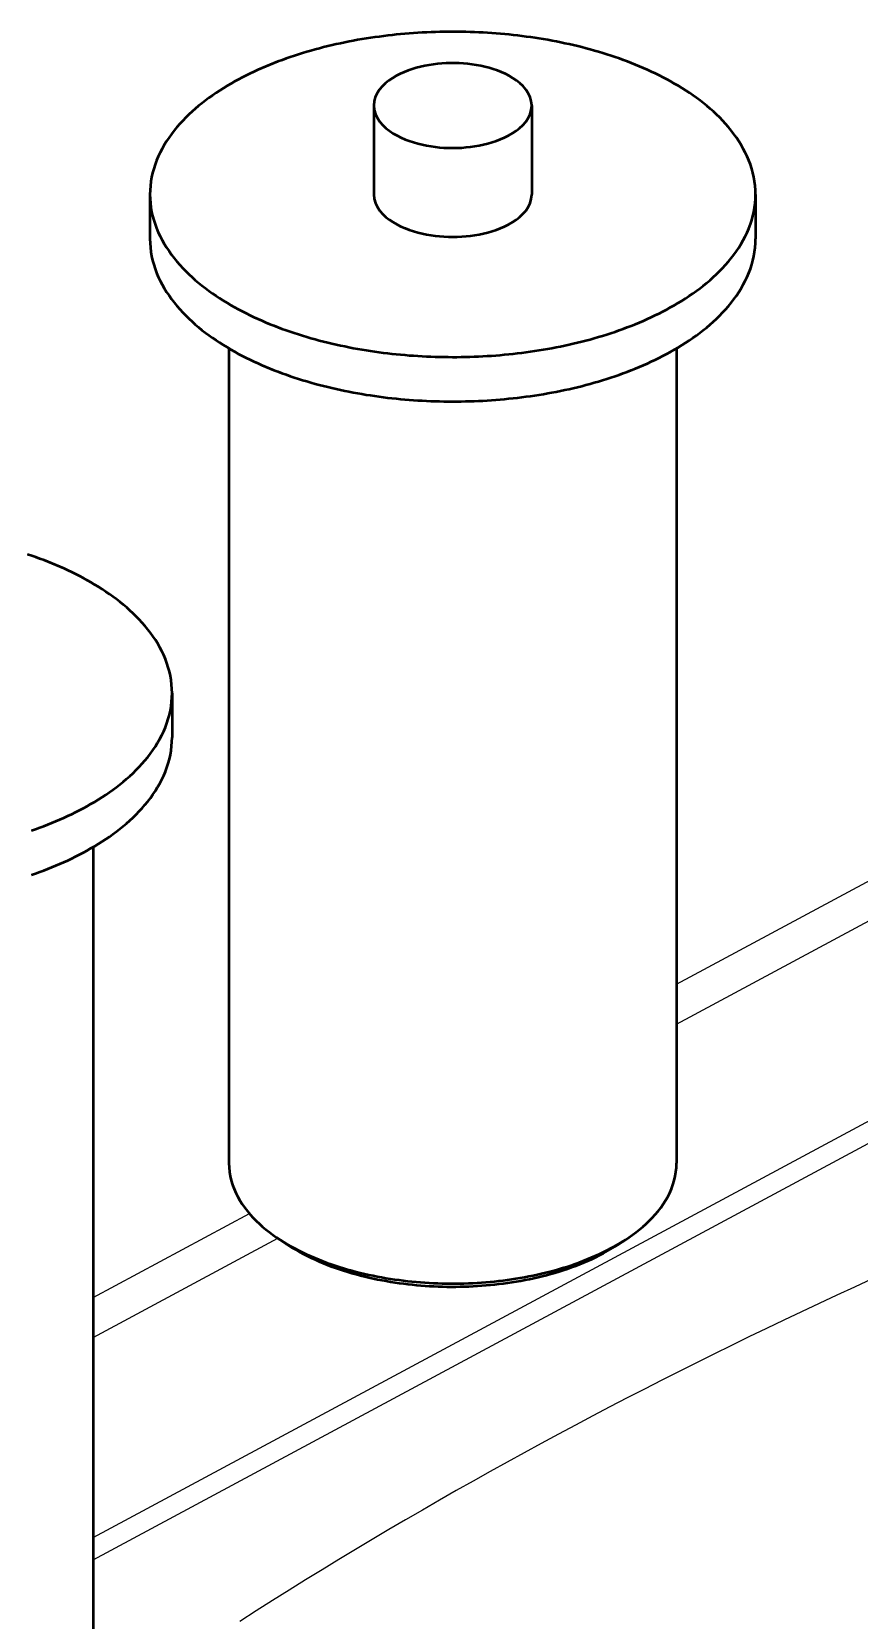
# Model space of a CAD drawing. Header units: millimetres. Extents: x 0 to 841, y 0 to 594.
# Drawn here: x 217.8 to 240.72, y 374.34 to 418.32 of the extents above; entities that cross this region are included whole.
import ezdxf

# ---------------------------------------------------------------- set-up
doc = ezdxf.new("R2010")
doc.units = ezdxf.units.MM
doc.layers.add('FINA', color=7, linetype='CONTINUOUS', lineweight=25)
doc.layers.add('VIS', color=7, linetype='CONTINUOUS', lineweight=50)

msp = doc.modelspace()

# ---------------------------------------------------------------- linework, layer by layer
at = {"layer": 'FINA'}
for points in [[(237.845, 413.815), (237.842, 413.936), (237.833, 414.056), (237.818, 414.175), (237.797, 414.294), (237.771, 414.411), (237.739, 414.527), (237.702, 414.642), (237.66, 414.755), (237.613, 414.866), (237.562, 414.975), (237.506, 415.081), (237.447, 415.186), (237.383, 415.288), (237.316, 415.388), (237.246, 415.486), (237.173, 415.581), (237.096, 415.674), (237.017, 415.765), (236.936, 415.854), (236.852, 415.94), (236.766, 416.024), (236.678, 416.106), (236.588, 416.186), (236.496, 416.264), (236.402, 416.34), (236.307, 416.414), (236.21, 416.486), (236.113, 416.556), (236.013, 416.624), (235.913, 416.69), (235.811, 416.755), (235.708, 416.817), (235.605, 416.878), (235.5, 416.938), (235.394, 416.996), (235.288, 417.052), (235.181, 417.107), (235.073, 417.16), (234.964, 417.212), (234.855, 417.262), (234.745, 417.311), (234.634, 417.358), (234.523, 417.404), (234.411, 417.449), (234.299, 417.492), (234.186, 417.534), (234.073, 417.575), (233.959, 417.614), (233.845, 417.653), (233.73, 417.69), (233.615, 417.726), (233.5, 417.76), (233.384, 417.794), (233.268, 417.826), (233.152, 417.857), (233.035, 417.888), (232.919, 417.917), (232.802, 417.944), (232.684, 417.971), (232.567, 417.997), (232.449, 418.022), (232.331, 418.045), (232.212, 418.068), (232.094, 418.09), (231.975, 418.11), (231.857, 418.13), (231.738, 418.148), (231.619, 418.166), (231.499, 418.182), (231.38, 418.198), (231.26, 418.213), (231.141, 418.226), (231.021, 418.239), (230.901, 418.251), (230.781, 418.261), (230.661, 418.271), (230.541, 418.28), (230.421, 418.288), (230.301, 418.295), (230.181, 418.301), (230.06, 418.306), (229.94, 418.31), (229.82, 418.313), (229.699, 418.316), (229.579, 418.317), (229.459, 418.318), (229.338, 418.317), (229.218, 418.316), (229.098, 418.313), (228.977, 418.31), (228.857, 418.306), (228.737, 418.301), (228.616, 418.295), (228.496, 418.288), (228.376, 418.28), (228.256, 418.271), (228.136, 418.261), (228.016, 418.251), (227.896, 418.239), (227.777, 418.226), (227.657, 418.213), (227.537, 418.198), (227.418, 418.182), (227.299, 418.166), (227.18, 418.148), (227.061, 418.13), (226.942, 418.11), (226.823, 418.09), (226.705, 418.068), (226.587, 418.045), (226.469, 418.022), (226.351, 417.997), (226.233, 417.971), (226.116, 417.944), (225.999, 417.917), (225.882, 417.888), (225.765, 417.857), (225.649, 417.826), (225.533, 417.794), (225.417, 417.76), (225.302, 417.726), (225.187, 417.69), (225.073, 417.653), (224.959, 417.614), (224.845, 417.575), (224.732, 417.534), (224.619, 417.492), (224.507, 417.449), (224.395, 417.404), (224.283, 417.358), (224.173, 417.311), (224.063, 417.262), (223.953, 417.212), (223.845, 417.16), (223.737, 417.107), (223.629, 417.052), (223.523, 416.996), (223.417, 416.938), (223.313, 416.878), (223.209, 416.817), (223.106, 416.755), (223.005, 416.69), (222.904, 416.624), (222.805, 416.556), (222.707, 416.486), (222.61, 416.414), (222.515, 416.34), (222.422, 416.264), (222.33, 416.186), (222.24, 416.106), (222.152, 416.024), (222.066, 415.94), (221.982, 415.854), (221.9, 415.765), (221.821, 415.674), (221.745, 415.581), (221.671, 415.486), (221.601, 415.388), (221.534, 415.288), (221.471, 415.186), (221.411, 415.081), (221.356, 414.975), (221.304, 414.866), (221.257, 414.755), (221.215, 414.642), (221.178, 414.527), (221.147, 414.411), (221.12, 414.294), (221.1, 414.175), (221.085, 414.056), (221.076, 413.936), (221.073, 413.815)], [(231.646, 416.276), (231.635, 416.395), (231.602, 416.511), (231.551, 416.619), (231.485, 416.719), (231.407, 416.81), (231.32, 416.893), (231.226, 416.968), (231.127, 417.036), (231.024, 417.097), (230.917, 417.152), (230.807, 417.201), (230.696, 417.245), (230.582, 417.284), (230.467, 417.318), (230.351, 417.348), (230.234, 417.374), (230.116, 417.396), (229.997, 417.414), (229.878, 417.429), (229.759, 417.44), (229.639, 417.447), (229.519, 417.45), (229.399, 417.45), (229.279, 417.447), (229.159, 417.44), (229.039, 417.429), (228.92, 417.414), (228.801, 417.396), (228.683, 417.374), (228.566, 417.348), (228.45, 417.318), (228.335, 417.284), (228.222, 417.245), (228.11, 417.201), (228, 417.152), (227.894, 417.097), (227.79, 417.036), (227.691, 416.968), (227.597, 416.893), (227.511, 416.81), (227.433, 416.719), (227.366, 416.619), (227.315, 416.511), (227.282, 416.395), (227.271, 416.276)], [(227.271, 416.276), (227.283, 416.154), (227.317, 416.036), (227.371, 415.926), (227.44, 415.824), (227.52, 415.732), (227.61, 415.648), (227.707, 415.572), (227.81, 415.504), (227.916, 415.443), (228.026, 415.388), (228.139, 415.339), (228.254, 415.296), (228.37, 415.257), (228.488, 415.223), (228.608, 415.194), (228.728, 415.169), (228.849, 415.148), (228.971, 415.131), (229.093, 415.118), (229.216, 415.109), (229.338, 415.103), (229.461, 415.102), (229.584, 415.104), (229.707, 415.109), (229.829, 415.119), (229.951, 415.132), (230.073, 415.149), (230.194, 415.17), (230.314, 415.195), (230.434, 415.225), (230.552, 415.259), (230.668, 415.298), (230.783, 415.341), (230.896, 415.391), (231.006, 415.446)], [(227.271, 416.276), (227.271, 413.815)], [(231.006, 415.446), (231.112, 415.507), (231.213, 415.575), (231.31, 415.65), (231.399, 415.734), (231.479, 415.826), (231.547, 415.927), (231.601, 416.037), (231.635, 416.155), (231.646, 416.276)], [(231.646, 416.276), (231.646, 413.815)], [(221.073, 413.815), (221.076, 413.695), (221.085, 413.575), (221.1, 413.456), (221.12, 413.337), (221.147, 413.22), (221.178, 413.104), (221.215, 412.989), (221.257, 412.876), (221.304, 412.765), (221.355, 412.657), (221.411, 412.55), (221.47, 412.445), (221.534, 412.343), (221.601, 412.243), (221.671, 412.145), (221.744, 412.05), (221.821, 411.957), (221.9, 411.866), (221.981, 411.777), (222.065, 411.691), (222.151, 411.607), (222.239, 411.525), (222.329, 411.445), (222.421, 411.367), (222.514, 411.292), (222.609, 411.218), (222.706, 411.146), (222.804, 411.076), (222.903, 411.008), (223.003, 410.942), (223.105, 410.877), (223.208, 410.814), (223.311, 410.753), (223.416, 410.694), (223.521, 410.636), (223.628, 410.58), (223.735, 410.525), (223.843, 410.472), (223.952, 410.42), (224.061, 410.37), (224.171, 410.321), (224.282, 410.273), (224.393, 410.227), (224.504, 410.183), (224.617, 410.139), (224.729, 410.097), (224.843, 410.057), (224.956, 410.017), (225.07, 409.979), (225.185, 409.942), (225.3, 409.906), (225.415, 409.871), (225.531, 409.838), (225.646, 409.805), (225.763, 409.774), (225.879, 409.744), (225.996, 409.715), (226.113, 409.687), (226.23, 409.66), (226.348, 409.634), (226.466, 409.61), (226.584, 409.586), (226.702, 409.563), (226.82, 409.542), (226.939, 409.521), (227.058, 409.502), (227.176, 409.483), (227.295, 409.465), (227.415, 409.449), (227.534, 409.433), (227.653, 409.419), (227.773, 409.405), (227.893, 409.392), (228.012, 409.381), (228.132, 409.37), (228.252, 409.36), (228.372, 409.351), (228.492, 409.343), (228.612, 409.336), (228.733, 409.33), (228.853, 409.325), (228.973, 409.321), (229.093, 409.317), (229.214, 409.315), (229.334, 409.314), (229.454, 409.313), (229.575, 409.313), (229.695, 409.315), (229.815, 409.317), (229.936, 409.32), (230.056, 409.324), (230.176, 409.33), (230.296, 409.336), (230.416, 409.342), (230.537, 409.35), (230.657, 409.359), (230.777, 409.369), (230.896, 409.38), (231.016, 409.391), (231.136, 409.404), (231.255, 409.418), (231.375, 409.432), (231.494, 409.448), (231.613, 409.464), (231.732, 409.482), (231.851, 409.5), (231.97, 409.52), (232.089, 409.54), (232.207, 409.562), (232.325, 409.584), (232.443, 409.608), (232.561, 409.632), (232.679, 409.658), (232.796, 409.685), (232.913, 409.713), (233.03, 409.742), (233.146, 409.772), (233.263, 409.803), (233.379, 409.835), (233.494, 409.869), (233.609, 409.903), (233.724, 409.939), (233.839, 409.976), (233.953, 410.014), (234.067, 410.054), (234.18, 410.094), (234.293, 410.136), (234.405, 410.18), (234.517, 410.224), (234.628, 410.27), (234.739, 410.317), (234.849, 410.366), (234.958, 410.416), (235.067, 410.468), (235.175, 410.521), (235.282, 410.576), (235.388, 410.632)], [(221.073, 413.815), (221.073, 412.585)], [(227.271, 413.815), (227.283, 413.693), (227.317, 413.575), (227.371, 413.465), (227.44, 413.363), (227.52, 413.271), (227.61, 413.187), (227.707, 413.112), (227.81, 413.044), (227.916, 412.983), (228.026, 412.928), (228.139, 412.879), (228.254, 412.835), (228.37, 412.797), (228.488, 412.763), (228.608, 412.733), (228.728, 412.708), (228.849, 412.687), (228.971, 412.67), (229.093, 412.657), (229.216, 412.648), (229.338, 412.643), (229.461, 412.641), (229.584, 412.643), (229.707, 412.648), (229.829, 412.658), (229.951, 412.671), (230.073, 412.688), (230.194, 412.709), (230.314, 412.734), (230.434, 412.764), (230.552, 412.798), (230.668, 412.837), (230.783, 412.881), (230.896, 412.93), (231.006, 412.985)], [(231.006, 412.985), (231.112, 413.046), (231.213, 413.114), (231.31, 413.189), (231.399, 413.273), (231.479, 413.365), (231.547, 413.466), (231.601, 413.576), (231.635, 413.694), (231.646, 413.815)], [(235.388, 410.632), (235.494, 410.69), (235.599, 410.749), (235.703, 410.81), (235.806, 410.873), (235.908, 410.938), (236.009, 411.004), (236.108, 411.072), (236.206, 411.142), (236.303, 411.214), (236.398, 411.288), (236.492, 411.364), (236.584, 411.441), (236.674, 411.521), (236.763, 411.603), (236.849, 411.688), (236.933, 411.774), (237.015, 411.863), (237.094, 411.954), (237.171, 412.047), (237.244, 412.142), (237.315, 412.24), (237.382, 412.34), (237.445, 412.443), (237.505, 412.548), (237.561, 412.654), (237.612, 412.763), (237.659, 412.875), (237.702, 412.987), (237.739, 413.102), (237.771, 413.219), (237.797, 413.336), (237.818, 413.455), (237.833, 413.575), (237.842, 413.695), (237.845, 413.815)], [(237.845, 413.815), (237.845, 412.585)], [(221.073, 412.585), (221.076, 412.465), (221.085, 412.345), (221.1, 412.225), (221.12, 412.107), (221.147, 411.989), (221.178, 411.873), (221.215, 411.759), (221.257, 411.646), (221.304, 411.535), (221.355, 411.426), (221.411, 411.32), (221.47, 411.215), (221.534, 411.113), (221.601, 411.013), (221.671, 410.915), (221.744, 410.82), (221.821, 410.726), (221.9, 410.636), (221.981, 410.547), (222.065, 410.461), (222.151, 410.377), (222.239, 410.295), (222.329, 410.215), (222.421, 410.137), (222.514, 410.061), (222.609, 409.987), (222.706, 409.916), (222.804, 409.846), (222.903, 409.777), (223.003, 409.711), (223.105, 409.647), (223.208, 409.584), (223.311, 409.523), (223.416, 409.463), (223.521, 409.405), (223.628, 409.349), (223.735, 409.294), (223.843, 409.241), (223.952, 409.19), (224.061, 409.139), (224.171, 409.091), (224.282, 409.043), (224.393, 408.997), (224.504, 408.952), (224.617, 408.909), (224.729, 408.867), (224.843, 408.826), (224.956, 408.787), (225.07, 408.748), (225.185, 408.711), (225.3, 408.675), (225.415, 408.641), (225.531, 408.607), (225.646, 408.575), (225.763, 408.544), (225.879, 408.513), (225.996, 408.484), (226.113, 408.456), (226.23, 408.43), (226.348, 408.404), (226.466, 408.379), (226.584, 408.356), (226.702, 408.333), (226.82, 408.311), (226.939, 408.291), (227.058, 408.271), (227.176, 408.253), (227.295, 408.235), (227.415, 408.218), (227.534, 408.203), (227.653, 408.188), (227.773, 408.175), (227.893, 408.162), (228.012, 408.15), (228.132, 408.139), (228.252, 408.129), (228.372, 408.121), (228.492, 408.113), (228.612, 408.106), (228.733, 408.1), (228.853, 408.094), (228.973, 408.09), (229.093, 408.087), (229.214, 408.085), (229.334, 408.083), (229.454, 408.083), (229.575, 408.083), (229.695, 408.084), (229.815, 408.087), (229.936, 408.09), (230.056, 408.094), (230.176, 408.099), (230.296, 408.105), (230.416, 408.112), (230.537, 408.12), (230.657, 408.129), (230.777, 408.139), (230.896, 408.149), (231.016, 408.161), (231.136, 408.174), (231.255, 408.187), (231.375, 408.202), (231.494, 408.217), (231.613, 408.234), (231.732, 408.251), (231.851, 408.27), (231.97, 408.289), (232.089, 408.31), (232.207, 408.331), (232.325, 408.354), (232.443, 408.377), (232.561, 408.402), (232.679, 408.428), (232.796, 408.455), (232.913, 408.482), (233.03, 408.511), (233.146, 408.541), (233.263, 408.573), (233.379, 408.605), (233.494, 408.638), (233.609, 408.673), (233.724, 408.709), (233.839, 408.746), (233.953, 408.784), (234.067, 408.823), (234.18, 408.864), (234.293, 408.906), (234.405, 408.949), (234.517, 408.994), (234.628, 409.04), (234.739, 409.087), (234.849, 409.136), (234.958, 409.186), (235.067, 409.238), (235.175, 409.291), (235.282, 409.345), (235.388, 409.401)], [(235.388, 409.401), (235.494, 409.459), (235.599, 409.519), (235.703, 409.58), (235.806, 409.643), (235.908, 409.707), (236.009, 409.773), (236.108, 409.842), (236.206, 409.912), (236.303, 409.983), (236.398, 410.057), (236.492, 410.133), (236.584, 410.211), (236.674, 410.291), (236.763, 410.373), (236.849, 410.457), (236.933, 410.544), (237.015, 410.632), (237.094, 410.723), (237.171, 410.817), (237.244, 410.912), (237.315, 411.01), (237.382, 411.11), (237.445, 411.212), (237.505, 411.317), (237.561, 411.424), (237.612, 411.533), (237.659, 411.644), (237.702, 411.757), (237.739, 411.872), (237.771, 411.988), (237.797, 412.106), (237.818, 412.225), (237.833, 412.344), (237.842, 412.464), (237.845, 412.585)], [(223.26, 409.552), (223.26, 386.993)], [(235.657, 409.552), (235.657, 386.993)], [(219.498, 376.633), (272.149, 404.901)], [(221.686, 400.008), (221.683, 400.129), (221.674, 400.249), (221.659, 400.368), (221.638, 400.487), (221.612, 400.604), (221.58, 400.72), (221.543, 400.835), (221.501, 400.948), (221.454, 401.059), (221.403, 401.167), (221.347, 401.274), (221.288, 401.379), (221.224, 401.481), (221.157, 401.581), (221.087, 401.679), (221.014, 401.774), (220.937, 401.867), (220.858, 401.958), (220.777, 402.047), (220.693, 402.133), (220.607, 402.217), (220.519, 402.299), (220.429, 402.379), (220.337, 402.457), (220.243, 402.533), (220.148, 402.607), (220.052, 402.678), (219.954, 402.748), (219.854, 402.817), (219.754, 402.883), (219.652, 402.947), (219.55, 403.01), (219.446, 403.071), (219.341, 403.131), (219.236, 403.189), (219.129, 403.245), (219.022, 403.3), (218.914, 403.353), (218.805, 403.404), (218.696, 403.455), (218.586, 403.503), (218.475, 403.551), (218.364, 403.597), (218.252, 403.642), (218.14, 403.685), (218.027, 403.727), (217.914, 403.768), (217.8, 403.807), (217.686, 403.846)], [(219.23, 396.825), (219.335, 396.882), (219.44, 396.942), (219.544, 397.003), (219.647, 397.066), (219.749, 397.13), (219.85, 397.197), (219.949, 397.265), (220.047, 397.335), (220.144, 397.407), (220.239, 397.481), (220.333, 397.556), (220.425, 397.634), (220.516, 397.714), (220.604, 397.796), (220.69, 397.881), (220.774, 397.967), (220.856, 398.056), (220.935, 398.147), (221.012, 398.24), (221.085, 398.335), (221.156, 398.433), (221.223, 398.533), (221.287, 398.636), (221.346, 398.74), (221.402, 398.847), (221.454, 398.956), (221.501, 399.067), (221.543, 399.18), (221.58, 399.295), (221.612, 399.411), (221.638, 399.529), (221.659, 399.648), (221.674, 399.767), (221.683, 399.888), (221.686, 400.008)], [(221.686, 400.008), (221.686, 398.778)], [(219.498, 376.018), (262.449, 399.078)], [(219.23, 395.594), (219.335, 395.652), (219.44, 395.712), (219.544, 395.773), (219.647, 395.835), (219.749, 395.9), (219.85, 395.966), (219.949, 396.034), (220.047, 396.104), (220.144, 396.176), (220.239, 396.25), (220.333, 396.326), (220.425, 396.404), (220.516, 396.484), (220.604, 396.566), (220.69, 396.65), (220.774, 396.737), (220.856, 396.825), (220.935, 396.916), (221.012, 397.009), (221.085, 397.105), (221.156, 397.203), (221.223, 397.303), (221.287, 397.405), (221.346, 397.51), (221.402, 397.617), (221.454, 397.726), (221.501, 397.837), (221.543, 397.95), (221.58, 398.065), (221.612, 398.181), (221.638, 398.299), (221.659, 398.417), (221.674, 398.537), (221.683, 398.657), (221.686, 398.778)], [(235.657, 391.953), (245.304, 397.132)], [(217.794, 396.207), (217.908, 396.247), (218.021, 396.287), (218.134, 396.329), (218.246, 396.372), (218.358, 396.417), (218.469, 396.463), (218.58, 396.51), (218.69, 396.559), (218.799, 396.609), (218.908, 396.661), (219.016, 396.714), (219.123, 396.768), (219.23, 396.825)], [(235.657, 390.845), (246.091, 396.447)], [(217.794, 394.977), (217.908, 395.016), (218.021, 395.057), (218.134, 395.099), (218.246, 395.142), (218.358, 395.187), (218.469, 395.233), (218.58, 395.28), (218.69, 395.329), (218.799, 395.379), (218.908, 395.43), (219.016, 395.483), (219.123, 395.538), (219.23, 395.594)], [(219.498, 395.745), (219.498, 373.186)], [(223.26, 386.993), (223.265, 386.872), (223.277, 386.752), (223.297, 386.633), (223.325, 386.516), (223.36, 386.4), (223.402, 386.287), (223.45, 386.176), (223.504, 386.068), (223.564, 385.964), (223.629, 385.862), (223.699, 385.763), (223.773, 385.668), (223.851, 385.575), (223.932, 385.486), (224.017, 385.4), (224.104, 385.317), (224.194, 385.236), (224.287, 385.159), (224.382, 385.084), (224.479, 385.012), (224.577, 384.942), (224.678, 384.875)], [(234.24, 384.875), (234.34, 384.942), (234.439, 385.012), (234.536, 385.084), (234.63, 385.159), (234.723, 385.236), (234.813, 385.317), (234.901, 385.4), (234.985, 385.486), (235.067, 385.575), (235.144, 385.668), (235.218, 385.763), (235.288, 385.862), (235.353, 385.964), (235.413, 386.068), (235.467, 386.176), (235.516, 386.287), (235.558, 386.4), (235.593, 386.516), (235.621, 386.633), (235.641, 386.752), (235.653, 386.872), (235.657, 386.993)], [(219.498, 383.277), (223.828, 385.602)], [(219.498, 382.17), (224.615, 384.917)], [(224.678, 384.875), (224.779, 384.811), (224.883, 384.748), (224.987, 384.688), (225.093, 384.631), (225.2, 384.575), (225.308, 384.521), (225.417, 384.47), (225.527, 384.42), (225.638, 384.373), (225.75, 384.327), (225.862, 384.283), (225.975, 384.241), (226.089, 384.2), (226.203, 384.161), (226.318, 384.124), (226.433, 384.089), (226.549, 384.055), (226.665, 384.022), (226.782, 383.992), (226.899, 383.962), (227.016, 383.935), (227.134, 383.908), (227.252, 383.883), (227.37, 383.86), (227.489, 383.838), (227.607, 383.817), (227.726, 383.798), (227.846, 383.78), (227.965, 383.763), (228.085, 383.748), (228.205, 383.734), (228.325, 383.721), (228.445, 383.71), (228.565, 383.7), (228.685, 383.691), (228.806, 383.684), (228.926, 383.677), (229.046, 383.673), (229.167, 383.669), (229.288, 383.666), (229.408, 383.665), (229.529, 383.665), (229.649, 383.667), (229.77, 383.669), (229.891, 383.673), (230.011, 383.678), (230.132, 383.685), (230.252, 383.693), (230.372, 383.702), (230.492, 383.712), (230.612, 383.723), (230.732, 383.736), (230.852, 383.75), (230.972, 383.766), (231.091, 383.783), (231.21, 383.801), (231.33, 383.82), (231.448, 383.841), (231.567, 383.864), (231.685, 383.887), (231.803, 383.912), (231.921, 383.939), (232.038, 383.967), (232.155, 383.997), (232.272, 384.028), (232.388, 384.06), (232.503, 384.094), (232.619, 384.13), (232.733, 384.167), (232.847, 384.207), (232.961, 384.247), (233.074, 384.29), (233.186, 384.334), (233.297, 384.38), (233.408, 384.428), (233.518, 384.478), (233.627, 384.53), (233.735, 384.584), (233.842, 384.64)], [(224.903, 384.729), (224.678, 384.875)], [(224.793, 384.802), (224.812, 384.79), (224.83, 384.777), (224.848, 384.765), (224.866, 384.753), (224.884, 384.741), (224.903, 384.729)], [(233.842, 384.64), (233.909, 384.677), (233.976, 384.715), (234.043, 384.753), (234.109, 384.793), (234.175, 384.834), (234.24, 384.875)], [(234.015, 384.729), (234.24, 384.875)], [(234.015, 384.729), (234.033, 384.741), (234.051, 384.753), (234.07, 384.765), (234.088, 384.777), (234.106, 384.79), (234.124, 384.802)], [(224.903, 384.729), (225.005, 384.664), (225.109, 384.602), (225.214, 384.542), (225.32, 384.484), (225.428, 384.429), (225.537, 384.376), (225.647, 384.325), (225.757, 384.276), (225.869, 384.229), (225.981, 384.184), (226.094, 384.14), (226.208, 384.099), (226.323, 384.06), (226.438, 384.022), (226.553, 383.986), (226.669, 383.952), (226.786, 383.919), (226.903, 383.888), (227.02, 383.859), (227.138, 383.831), (227.256, 383.804), (227.375, 383.78), (227.494, 383.756), (227.613, 383.735), (227.732, 383.714), (227.852, 383.695), (227.972, 383.678), (228.092, 383.662), (228.212, 383.647), (228.332, 383.634), (228.453, 383.622), (228.573, 383.612), (228.694, 383.602), (228.815, 383.595), (228.936, 383.588), (229.057, 383.583), (229.178, 383.579), (229.299, 383.577), (229.42, 383.576), (229.541, 383.576), (229.662, 383.578), (229.783, 383.58), (229.904, 383.585), (230.025, 383.59), (230.146, 383.597), (230.267, 383.606), (230.387, 383.615), (230.508, 383.626), (230.628, 383.638), (230.749, 383.652), (230.869, 383.667), (230.989, 383.684), (231.108, 383.702), (231.228, 383.721), (231.347, 383.742), (231.466, 383.764), (231.585, 383.788), (231.703, 383.814), (231.821, 383.84), (231.939, 383.869), (232.056, 383.899), (232.173, 383.93), (232.29, 383.964), (232.406, 383.999), (232.521, 384.035), (232.636, 384.074), (232.75, 384.114), (232.864, 384.156), (232.976, 384.199), (233.089, 384.245), (233.2, 384.293), (233.31, 384.343), (233.42, 384.394), (233.528, 384.448), (233.635, 384.505)], [(233.635, 384.505), (233.7, 384.54), (233.764, 384.576), (233.827, 384.613), (233.89, 384.65), (233.953, 384.689), (234.015, 384.729)], [(241.073, 383.792), (240.583, 383.567), (240.094, 383.341), (239.606, 383.114), (239.119, 382.884), (238.632, 382.653), (238.146, 382.42), (237.661, 382.186), (237.177, 381.95), (236.694, 381.712), (236.212, 381.472), (235.73, 381.231), (235.25, 380.988), (234.77, 380.743), (234.291, 380.496), (233.813, 380.248), (233.336, 379.997), (232.86, 379.745), (232.385, 379.492), (231.911, 379.236), (231.438, 378.978), (230.966, 378.719), (230.495, 378.458), (230.025, 378.195), (229.556, 377.93), (229.088, 377.663), (228.621, 377.394), (228.155, 377.124), (227.691, 376.851), (227.227, 376.577), (226.765, 376.301), (226.304, 376.022), (225.844, 375.742), (225.385, 375.46), (224.927, 375.175), (224.471, 374.889), (224.016, 374.601), (223.562, 374.311)]]:
    msp.add_lwpolyline(points, dxfattribs=at)
at = {"layer": 'VIS'}
for points in [[(237.845, 413.815), (237.842, 413.936), (237.833, 414.056), (237.818, 414.175), (237.797, 414.294), (237.771, 414.411), (237.739, 414.527), (237.702, 414.642), (237.66, 414.755), (237.613, 414.866), (237.562, 414.975), (237.506, 415.081), (237.447, 415.186), (237.383, 415.288), (237.316, 415.388), (237.246, 415.486), (237.173, 415.581), (237.096, 415.674), (237.017, 415.765), (236.936, 415.854), (236.852, 415.94), (236.766, 416.024), (236.678, 416.106), (236.588, 416.186), (236.496, 416.264), (236.402, 416.34), (236.307, 416.414), (236.21, 416.486), (236.113, 416.556), (236.013, 416.624), (235.913, 416.69), (235.811, 416.755), (235.708, 416.817), (235.605, 416.878), (235.5, 416.938), (235.394, 416.996), (235.288, 417.052), (235.181, 417.107), (235.073, 417.16), (234.964, 417.212), (234.855, 417.262), (234.745, 417.311), (234.634, 417.358), (234.523, 417.404), (234.411, 417.449), (234.299, 417.492), (234.186, 417.534), (234.073, 417.575), (233.959, 417.614), (233.845, 417.653), (233.73, 417.69), (233.615, 417.726), (233.5, 417.76), (233.384, 417.794), (233.268, 417.826), (233.152, 417.857), (233.035, 417.888), (232.919, 417.917), (232.802, 417.944), (232.684, 417.971), (232.567, 417.997), (232.449, 418.022), (232.331, 418.045), (232.212, 418.068), (232.094, 418.09), (231.975, 418.11), (231.857, 418.13), (231.738, 418.148), (231.619, 418.166), (231.499, 418.182), (231.38, 418.198), (231.26, 418.213), (231.141, 418.226), (231.021, 418.239), (230.901, 418.251), (230.781, 418.261), (230.661, 418.271), (230.541, 418.28), (230.421, 418.288), (230.301, 418.295), (230.181, 418.301), (230.06, 418.306), (229.94, 418.31), (229.82, 418.313), (229.699, 418.316), (229.579, 418.317), (229.459, 418.318), (229.338, 418.317), (229.218, 418.316), (229.098, 418.313), (228.977, 418.31), (228.857, 418.306), (228.737, 418.301), (228.616, 418.295), (228.496, 418.288), (228.376, 418.28), (228.256, 418.271), (228.136, 418.261), (228.016, 418.251), (227.896, 418.239), (227.777, 418.226), (227.657, 418.213), (227.537, 418.198), (227.418, 418.182), (227.299, 418.166), (227.18, 418.148), (227.061, 418.13), (226.942, 418.11), (226.823, 418.09), (226.705, 418.068), (226.587, 418.045), (226.469, 418.022), (226.351, 417.997), (226.233, 417.971), (226.116, 417.944), (225.999, 417.917), (225.882, 417.888), (225.765, 417.857), (225.649, 417.826), (225.533, 417.794), (225.417, 417.76), (225.302, 417.726), (225.187, 417.69), (225.073, 417.653), (224.959, 417.614), (224.845, 417.575), (224.732, 417.534), (224.619, 417.492), (224.507, 417.449), (224.395, 417.404), (224.283, 417.358), (224.173, 417.311), (224.063, 417.262), (223.953, 417.212), (223.845, 417.16), (223.737, 417.107), (223.629, 417.052), (223.523, 416.996), (223.417, 416.938), (223.313, 416.878), (223.209, 416.817), (223.106, 416.755), (223.005, 416.69), (222.904, 416.624), (222.805, 416.556), (222.707, 416.486), (222.61, 416.414), (222.515, 416.34), (222.422, 416.264), (222.33, 416.186), (222.24, 416.106), (222.152, 416.024), (222.066, 415.94), (221.982, 415.854), (221.9, 415.765), (221.821, 415.674), (221.745, 415.581), (221.671, 415.486), (221.601, 415.388), (221.534, 415.288), (221.471, 415.186), (221.411, 415.081), (221.356, 414.975), (221.304, 414.866), (221.257, 414.755), (221.215, 414.642), (221.178, 414.527), (221.147, 414.411), (221.12, 414.294), (221.1, 414.175), (221.085, 414.056), (221.076, 413.936), (221.073, 413.815)], [(231.646, 416.276), (231.635, 416.395), (231.602, 416.511), (231.551, 416.619), (231.485, 416.719), (231.407, 416.81), (231.32, 416.893), (231.226, 416.968), (231.127, 417.036), (231.024, 417.097), (230.917, 417.152), (230.807, 417.201), (230.696, 417.245), (230.582, 417.284), (230.467, 417.318), (230.351, 417.348), (230.234, 417.374), (230.116, 417.396), (229.997, 417.414), (229.878, 417.429), (229.759, 417.44), (229.639, 417.447), (229.519, 417.45), (229.399, 417.45), (229.279, 417.447), (229.159, 417.44), (229.039, 417.429), (228.92, 417.414), (228.801, 417.396), (228.683, 417.374), (228.566, 417.348), (228.45, 417.318), (228.335, 417.284), (228.222, 417.245), (228.11, 417.201), (228, 417.152), (227.894, 417.097), (227.79, 417.036), (227.691, 416.968), (227.597, 416.893), (227.511, 416.81), (227.433, 416.719), (227.366, 416.619), (227.315, 416.511), (227.282, 416.395), (227.271, 416.276)], [(227.271, 416.276), (227.283, 416.154), (227.317, 416.036), (227.371, 415.926), (227.44, 415.824), (227.52, 415.732), (227.61, 415.648), (227.707, 415.572), (227.81, 415.504), (227.916, 415.443), (228.026, 415.388), (228.139, 415.339), (228.254, 415.296), (228.37, 415.257), (228.488, 415.223), (228.608, 415.194), (228.728, 415.169), (228.849, 415.148), (228.971, 415.131), (229.093, 415.118), (229.216, 415.109), (229.338, 415.103), (229.461, 415.102), (229.584, 415.104), (229.707, 415.109), (229.829, 415.119), (229.951, 415.132), (230.073, 415.149), (230.194, 415.17), (230.314, 415.195), (230.434, 415.225), (230.552, 415.259), (230.668, 415.298), (230.783, 415.341), (230.896, 415.391), (231.006, 415.446)], [(227.271, 416.276), (227.271, 413.815)], [(231.006, 415.446), (231.112, 415.507), (231.213, 415.575), (231.31, 415.65), (231.399, 415.734), (231.479, 415.826), (231.547, 415.927), (231.601, 416.037), (231.635, 416.155), (231.646, 416.276)], [(231.646, 416.276), (231.646, 413.815)], [(221.073, 413.815), (221.076, 413.695), (221.085, 413.575), (221.1, 413.456), (221.12, 413.337), (221.147, 413.22), (221.178, 413.104), (221.215, 412.989), (221.257, 412.876), (221.304, 412.765), (221.355, 412.657), (221.411, 412.55), (221.47, 412.445), (221.534, 412.343), (221.601, 412.243), (221.671, 412.145), (221.744, 412.05), (221.821, 411.957), (221.9, 411.866), (221.981, 411.777), (222.065, 411.691), (222.151, 411.607), (222.239, 411.525), (222.329, 411.445), (222.421, 411.367), (222.514, 411.292), (222.609, 411.218), (222.706, 411.146), (222.804, 411.076), (222.903, 411.008), (223.003, 410.942), (223.105, 410.877), (223.208, 410.814), (223.311, 410.753), (223.416, 410.694), (223.521, 410.636), (223.628, 410.58), (223.735, 410.525), (223.843, 410.472), (223.952, 410.42), (224.061, 410.37), (224.171, 410.321), (224.282, 410.273), (224.393, 410.227), (224.504, 410.183), (224.617, 410.139), (224.729, 410.097), (224.843, 410.057), (224.956, 410.017), (225.07, 409.979), (225.185, 409.942), (225.3, 409.906), (225.415, 409.871), (225.531, 409.838), (225.646, 409.805), (225.763, 409.774), (225.879, 409.744), (225.996, 409.715), (226.113, 409.687), (226.23, 409.66), (226.348, 409.634), (226.466, 409.61), (226.584, 409.586), (226.702, 409.563), (226.82, 409.542), (226.939, 409.521), (227.058, 409.502), (227.176, 409.483), (227.295, 409.465), (227.415, 409.449), (227.534, 409.433), (227.653, 409.419), (227.773, 409.405), (227.893, 409.392), (228.012, 409.381), (228.132, 409.37), (228.252, 409.36), (228.372, 409.351), (228.492, 409.343), (228.612, 409.336), (228.733, 409.33), (228.853, 409.325), (228.973, 409.321), (229.093, 409.317), (229.214, 409.315), (229.334, 409.314), (229.454, 409.313), (229.575, 409.313), (229.695, 409.315), (229.815, 409.317), (229.936, 409.32), (230.056, 409.324), (230.176, 409.33), (230.296, 409.336), (230.416, 409.342), (230.537, 409.35), (230.657, 409.359), (230.777, 409.369), (230.896, 409.38), (231.016, 409.391), (231.136, 409.404), (231.255, 409.418), (231.375, 409.432), (231.494, 409.448), (231.613, 409.464), (231.732, 409.482), (231.851, 409.5), (231.97, 409.52), (232.089, 409.54), (232.207, 409.562), (232.325, 409.584), (232.443, 409.608), (232.561, 409.632), (232.679, 409.658), (232.796, 409.685), (232.913, 409.713), (233.03, 409.742), (233.146, 409.772), (233.263, 409.803), (233.379, 409.835), (233.494, 409.869), (233.609, 409.903), (233.724, 409.939), (233.839, 409.976), (233.953, 410.014), (234.067, 410.054), (234.18, 410.094), (234.293, 410.136), (234.405, 410.18), (234.517, 410.224), (234.628, 410.27), (234.739, 410.317), (234.849, 410.366), (234.958, 410.416), (235.067, 410.468), (235.175, 410.521), (235.282, 410.576), (235.388, 410.632)], [(221.073, 413.815), (221.073, 412.585)], [(227.271, 413.815), (227.283, 413.693), (227.317, 413.575), (227.371, 413.465), (227.44, 413.363), (227.52, 413.271), (227.61, 413.187), (227.707, 413.112), (227.81, 413.044), (227.916, 412.983), (228.026, 412.928), (228.139, 412.879), (228.254, 412.835), (228.37, 412.797), (228.488, 412.763), (228.608, 412.733), (228.728, 412.708), (228.849, 412.687), (228.971, 412.67), (229.093, 412.657), (229.216, 412.648), (229.338, 412.643), (229.461, 412.641), (229.584, 412.643), (229.707, 412.648), (229.829, 412.658), (229.951, 412.671), (230.073, 412.688), (230.194, 412.709), (230.314, 412.734), (230.434, 412.764), (230.552, 412.798), (230.668, 412.837), (230.783, 412.881), (230.896, 412.93), (231.006, 412.985)], [(231.006, 412.985), (231.112, 413.046), (231.213, 413.114), (231.31, 413.189), (231.399, 413.273), (231.479, 413.365), (231.547, 413.466), (231.601, 413.576), (231.635, 413.694), (231.646, 413.815)], [(235.388, 410.632), (235.494, 410.69), (235.599, 410.749), (235.703, 410.81), (235.806, 410.873), (235.908, 410.938), (236.009, 411.004), (236.108, 411.072), (236.206, 411.142), (236.303, 411.214), (236.398, 411.288), (236.492, 411.364), (236.584, 411.441), (236.674, 411.521), (236.763, 411.603), (236.849, 411.688), (236.933, 411.774), (237.015, 411.863), (237.094, 411.954), (237.171, 412.047), (237.244, 412.142), (237.315, 412.24), (237.382, 412.34), (237.445, 412.443), (237.505, 412.548), (237.561, 412.654), (237.612, 412.763), (237.659, 412.875), (237.702, 412.987), (237.739, 413.102), (237.771, 413.219), (237.797, 413.336), (237.818, 413.455), (237.833, 413.575), (237.842, 413.695), (237.845, 413.815)], [(237.845, 413.815), (237.845, 412.585)], [(221.073, 412.585), (221.076, 412.465), (221.085, 412.345), (221.1, 412.225), (221.12, 412.107), (221.147, 411.989), (221.178, 411.873), (221.215, 411.759), (221.257, 411.646), (221.304, 411.535), (221.355, 411.426), (221.411, 411.32), (221.47, 411.215), (221.534, 411.113), (221.601, 411.013), (221.671, 410.915), (221.744, 410.82), (221.821, 410.726), (221.9, 410.636), (221.981, 410.547), (222.065, 410.461), (222.151, 410.377), (222.239, 410.295), (222.329, 410.215), (222.421, 410.137), (222.514, 410.061), (222.609, 409.987), (222.706, 409.916), (222.804, 409.846), (222.903, 409.777), (223.003, 409.711), (223.105, 409.647), (223.208, 409.584), (223.311, 409.523), (223.416, 409.463), (223.521, 409.405), (223.628, 409.349), (223.735, 409.294), (223.843, 409.241), (223.952, 409.19), (224.061, 409.139), (224.171, 409.091), (224.282, 409.043), (224.393, 408.997), (224.504, 408.952), (224.617, 408.909), (224.729, 408.867), (224.843, 408.826), (224.956, 408.787), (225.07, 408.748), (225.185, 408.711), (225.3, 408.675), (225.415, 408.641), (225.531, 408.607), (225.646, 408.575), (225.763, 408.544), (225.879, 408.513), (225.996, 408.484), (226.113, 408.456), (226.23, 408.43), (226.348, 408.404), (226.466, 408.379), (226.584, 408.356), (226.702, 408.333), (226.82, 408.311), (226.939, 408.291), (227.058, 408.271), (227.176, 408.253), (227.295, 408.235), (227.415, 408.218), (227.534, 408.203), (227.653, 408.188), (227.773, 408.175), (227.893, 408.162), (228.012, 408.15), (228.132, 408.139), (228.252, 408.129), (228.372, 408.121), (228.492, 408.113), (228.612, 408.106), (228.733, 408.1), (228.853, 408.094), (228.973, 408.09), (229.093, 408.087), (229.214, 408.085), (229.334, 408.083), (229.454, 408.083), (229.575, 408.083), (229.695, 408.084), (229.815, 408.087), (229.936, 408.09), (230.056, 408.094), (230.176, 408.099), (230.296, 408.105), (230.416, 408.112), (230.537, 408.12), (230.657, 408.129), (230.777, 408.139), (230.896, 408.149), (231.016, 408.161), (231.136, 408.174), (231.255, 408.187), (231.375, 408.202), (231.494, 408.217), (231.613, 408.234), (231.732, 408.251), (231.851, 408.27), (231.97, 408.289), (232.089, 408.31), (232.207, 408.331), (232.325, 408.354), (232.443, 408.377), (232.561, 408.402), (232.679, 408.428), (232.796, 408.455), (232.913, 408.482), (233.03, 408.511), (233.146, 408.541), (233.263, 408.573), (233.379, 408.605), (233.494, 408.638), (233.609, 408.673), (233.724, 408.709), (233.839, 408.746), (233.953, 408.784), (234.067, 408.823), (234.18, 408.864), (234.293, 408.906), (234.405, 408.949), (234.517, 408.994), (234.628, 409.04), (234.739, 409.087), (234.849, 409.136), (234.958, 409.186), (235.067, 409.238), (235.175, 409.291), (235.282, 409.345), (235.388, 409.401)], [(235.388, 409.401), (235.494, 409.459), (235.599, 409.519), (235.703, 409.58), (235.806, 409.643), (235.908, 409.707), (236.009, 409.773), (236.108, 409.842), (236.206, 409.912), (236.303, 409.983), (236.398, 410.057), (236.492, 410.133), (236.584, 410.211), (236.674, 410.291), (236.763, 410.373), (236.849, 410.457), (236.933, 410.544), (237.015, 410.632), (237.094, 410.723), (237.171, 410.817), (237.244, 410.912), (237.315, 411.01), (237.382, 411.11), (237.445, 411.212), (237.505, 411.317), (237.561, 411.424), (237.612, 411.533), (237.659, 411.644), (237.702, 411.757), (237.739, 411.872), (237.771, 411.988), (237.797, 412.106), (237.818, 412.225), (237.833, 412.344), (237.842, 412.464), (237.845, 412.585)], [(223.26, 409.552), (223.26, 386.993)], [(235.657, 409.552), (235.657, 386.993)], [(221.686, 400.008), (221.683, 400.129), (221.674, 400.249), (221.659, 400.368), (221.638, 400.487), (221.612, 400.604), (221.58, 400.72), (221.543, 400.835), (221.501, 400.948), (221.454, 401.059), (221.403, 401.167), (221.347, 401.274), (221.288, 401.379), (221.224, 401.481), (221.157, 401.581), (221.087, 401.679), (221.014, 401.774), (220.937, 401.867), (220.858, 401.958), (220.777, 402.047), (220.693, 402.133), (220.607, 402.217), (220.519, 402.299), (220.429, 402.379), (220.337, 402.457), (220.243, 402.533), (220.148, 402.607), (220.052, 402.678), (219.954, 402.748), (219.854, 402.817), (219.754, 402.883), (219.652, 402.947), (219.55, 403.01), (219.446, 403.071), (219.341, 403.131), (219.236, 403.189), (219.129, 403.245), (219.022, 403.3), (218.914, 403.353), (218.805, 403.404), (218.696, 403.455), (218.586, 403.503), (218.475, 403.551), (218.364, 403.597), (218.252, 403.642), (218.14, 403.685), (218.027, 403.727), (217.914, 403.768), (217.8, 403.807), (217.686, 403.846)], [(219.23, 396.825), (219.335, 396.882), (219.44, 396.942), (219.544, 397.003), (219.647, 397.066), (219.749, 397.13), (219.85, 397.197), (219.949, 397.265), (220.047, 397.335), (220.144, 397.407), (220.239, 397.481), (220.333, 397.556), (220.425, 397.634), (220.516, 397.714), (220.604, 397.796), (220.69, 397.881), (220.774, 397.967), (220.856, 398.056), (220.935, 398.147), (221.012, 398.24), (221.085, 398.335), (221.156, 398.433), (221.223, 398.533), (221.287, 398.636), (221.346, 398.74), (221.402, 398.847), (221.454, 398.956), (221.501, 399.067), (221.543, 399.18), (221.58, 399.295), (221.612, 399.411), (221.638, 399.529), (221.659, 399.648), (221.674, 399.767), (221.683, 399.888), (221.686, 400.008)], [(221.686, 400.008), (221.686, 398.778)], [(219.23, 395.594), (219.335, 395.652), (219.44, 395.712), (219.544, 395.773), (219.647, 395.835), (219.749, 395.9), (219.85, 395.966), (219.949, 396.034), (220.047, 396.104), (220.144, 396.176), (220.239, 396.25), (220.333, 396.326), (220.425, 396.404), (220.516, 396.484), (220.604, 396.566), (220.69, 396.65), (220.774, 396.737), (220.856, 396.825), (220.935, 396.916), (221.012, 397.009), (221.085, 397.105), (221.156, 397.203), (221.223, 397.303), (221.287, 397.405), (221.346, 397.51), (221.402, 397.617), (221.454, 397.726), (221.501, 397.837), (221.543, 397.95), (221.58, 398.065), (221.612, 398.181), (221.638, 398.299), (221.659, 398.417), (221.674, 398.537), (221.683, 398.657), (221.686, 398.778)], [(217.794, 396.207), (217.908, 396.247), (218.021, 396.287), (218.134, 396.329), (218.246, 396.372), (218.358, 396.417), (218.469, 396.463), (218.58, 396.51), (218.69, 396.559), (218.799, 396.609), (218.908, 396.661), (219.016, 396.714), (219.123, 396.768), (219.23, 396.825)], [(217.794, 394.977), (217.908, 395.016), (218.021, 395.057), (218.134, 395.099), (218.246, 395.142), (218.358, 395.187), (218.469, 395.233), (218.58, 395.28), (218.69, 395.329), (218.799, 395.379), (218.908, 395.43), (219.016, 395.483), (219.123, 395.538), (219.23, 395.594)], [(219.498, 395.745), (219.498, 373.186)], [(223.26, 386.993), (223.265, 386.872), (223.277, 386.752), (223.297, 386.633), (223.325, 386.516), (223.36, 386.4), (223.402, 386.287), (223.45, 386.176), (223.504, 386.068), (223.564, 385.964), (223.629, 385.862), (223.699, 385.763), (223.773, 385.668), (223.851, 385.575), (223.932, 385.486), (224.017, 385.4), (224.104, 385.317), (224.194, 385.236), (224.287, 385.159), (224.382, 385.084), (224.479, 385.012), (224.577, 384.942), (224.678, 384.875)], [(234.24, 384.875), (234.34, 384.942), (234.439, 385.012), (234.536, 385.084), (234.63, 385.159), (234.723, 385.236), (234.813, 385.317), (234.901, 385.4), (234.985, 385.486), (235.067, 385.575), (235.144, 385.668), (235.218, 385.763), (235.288, 385.862), (235.353, 385.964), (235.413, 386.068), (235.467, 386.176), (235.516, 386.287), (235.558, 386.4), (235.593, 386.516), (235.621, 386.633), (235.641, 386.752), (235.653, 386.872), (235.657, 386.993)], [(224.678, 384.875), (224.779, 384.811), (224.883, 384.748), (224.987, 384.688), (225.093, 384.631), (225.2, 384.575), (225.308, 384.521), (225.417, 384.47), (225.527, 384.42), (225.638, 384.373), (225.75, 384.327), (225.862, 384.283), (225.975, 384.241), (226.089, 384.2), (226.203, 384.161), (226.318, 384.124), (226.433, 384.089), (226.549, 384.055), (226.665, 384.022), (226.782, 383.992), (226.899, 383.962), (227.016, 383.935), (227.134, 383.908), (227.252, 383.883), (227.37, 383.86), (227.489, 383.838), (227.607, 383.817), (227.726, 383.798), (227.846, 383.78), (227.965, 383.763), (228.085, 383.748), (228.205, 383.734), (228.325, 383.721), (228.445, 383.71), (228.565, 383.7), (228.685, 383.691), (228.806, 383.684), (228.926, 383.677), (229.046, 383.673), (229.167, 383.669), (229.288, 383.666), (229.408, 383.665), (229.529, 383.665), (229.649, 383.667), (229.77, 383.669), (229.891, 383.673), (230.011, 383.678), (230.132, 383.685), (230.252, 383.693), (230.372, 383.702), (230.492, 383.712), (230.612, 383.723), (230.732, 383.736), (230.852, 383.75), (230.972, 383.766), (231.091, 383.783), (231.21, 383.801), (231.33, 383.82), (231.448, 383.841), (231.567, 383.864), (231.685, 383.887), (231.803, 383.912), (231.921, 383.939), (232.038, 383.967), (232.155, 383.997), (232.272, 384.028), (232.388, 384.06), (232.503, 384.094), (232.619, 384.13), (232.733, 384.167), (232.847, 384.207), (232.961, 384.247), (233.074, 384.29), (233.186, 384.334), (233.297, 384.38), (233.408, 384.428), (233.518, 384.478), (233.627, 384.53), (233.735, 384.584), (233.842, 384.64)], [(224.903, 384.729), (224.678, 384.875)], [(224.793, 384.802), (224.812, 384.79), (224.83, 384.777), (224.848, 384.765), (224.866, 384.753), (224.884, 384.741), (224.903, 384.729)], [(233.842, 384.64), (233.909, 384.677), (233.976, 384.715), (234.043, 384.753), (234.109, 384.793), (234.175, 384.834), (234.24, 384.875)], [(234.015, 384.729), (234.24, 384.875)], [(234.015, 384.729), (234.033, 384.741), (234.051, 384.753), (234.07, 384.765), (234.088, 384.777), (234.106, 384.79), (234.124, 384.802)], [(224.903, 384.729), (225.005, 384.664), (225.109, 384.602), (225.214, 384.542), (225.32, 384.484), (225.428, 384.429), (225.537, 384.376), (225.647, 384.325), (225.757, 384.276), (225.869, 384.229), (225.981, 384.184), (226.094, 384.14), (226.208, 384.099), (226.323, 384.06), (226.438, 384.022), (226.553, 383.986), (226.669, 383.952), (226.786, 383.919), (226.903, 383.888), (227.02, 383.859), (227.138, 383.831), (227.256, 383.804), (227.375, 383.78), (227.494, 383.756), (227.613, 383.735), (227.732, 383.714), (227.852, 383.695), (227.972, 383.678), (228.092, 383.662), (228.212, 383.647), (228.332, 383.634), (228.453, 383.622), (228.573, 383.612), (228.694, 383.602), (228.815, 383.595), (228.936, 383.588), (229.057, 383.583), (229.178, 383.579), (229.299, 383.577), (229.42, 383.576), (229.541, 383.576), (229.662, 383.578), (229.783, 383.58), (229.904, 383.585), (230.025, 383.59), (230.146, 383.597), (230.267, 383.606), (230.387, 383.615), (230.508, 383.626), (230.628, 383.638), (230.749, 383.652), (230.869, 383.667), (230.989, 383.684), (231.108, 383.702), (231.228, 383.721), (231.347, 383.742), (231.466, 383.764), (231.585, 383.788), (231.703, 383.814), (231.821, 383.84), (231.939, 383.869), (232.056, 383.899), (232.173, 383.93), (232.29, 383.964), (232.406, 383.999), (232.521, 384.035), (232.636, 384.074), (232.75, 384.114), (232.864, 384.156), (232.976, 384.199), (233.089, 384.245), (233.2, 384.293), (233.31, 384.343), (233.42, 384.394), (233.528, 384.448), (233.635, 384.505)], [(233.635, 384.505), (233.7, 384.54), (233.764, 384.576), (233.827, 384.613), (233.89, 384.65), (233.953, 384.689), (234.015, 384.729)]]:
    msp.add_lwpolyline(points, dxfattribs=at)

doc.saveas('drawing.dxf')
